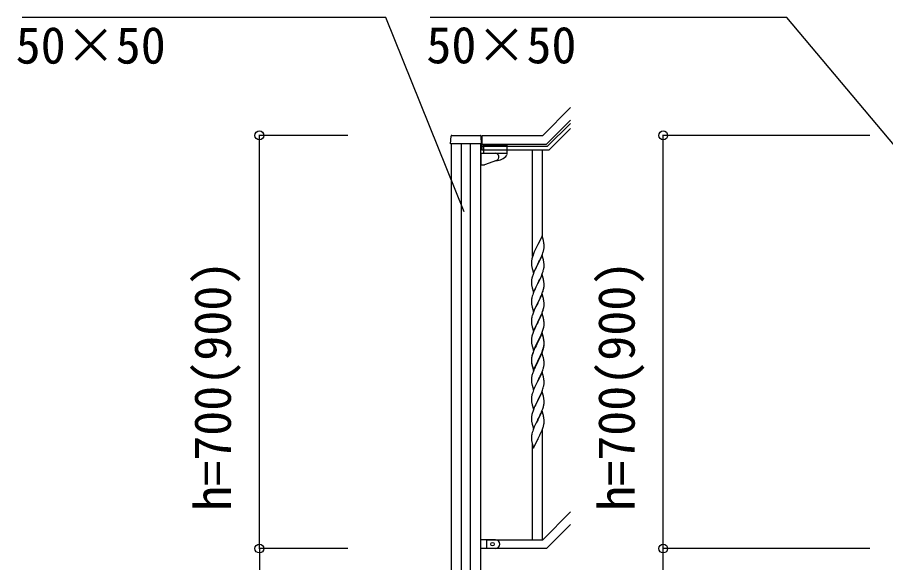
# Model space of a CAD drawing. Units: millimetres, scale not verified. Extents: x -4375 to 4375, y -6498 to 6472.
# Drawn here: x -2860 to -1389, y 428 to 1352 of the extents above; entities that cross this region are included whole.
import ezdxf
from ezdxf.enums import TextEntityAlignment as Align

# ---------------------------------------------------------------- set-up
doc = ezdxf.new("R2010")
doc.units = ezdxf.units.MM
doc.header["$LTSCALE"] = 30
doc.layers.add('0-5_YKK_A1', color=4, linetype='Continuous')
doc.layers.add('0-6_YKK_D', color=6, linetype='Continuous')
doc.styles.add('ＭＳ ゴシック', font='')
doc.styles.get('ＭＳ ゴシック').set_extended_font_data('MS Gothic')

msp = doc.modelspace()

# ---------------------------------------------------------------- linework, layer by layer
at = {"layer": '0-5_YKK_A1'}
for p, q in [((-1969.9, 1151.6), (-1922.66, 1198.84)), ((-1963.69, 1136.6), (-1922.66, 1177.63)), ((-1922.66, 1171.97), (-1962.03, 1132.6)), ((-1922.66, 1163.49), (-1959.55, 1126.6)), ((-2125.9, 1137.6), (-2125.24, 1150.18)), ((-2123.75, 1151.6), (-2076.06, 1151.6)), ((-2072.9, 1151.6), (-2072.9, 1126.6)), ((-2072.9, 1151.6), (-1969.9, 1151.6)), ((-2124.95, 1137.6), (-2124.95, 359.6)), ((-2107.95, 1137.6), (-2107.95, 359.6)), ((-2091.95, 359.6), (-2091.95, 1137.6)), ((-2074.95, 359.6), (-2074.95, 1137.6)), ((-2072.9, 1136.6), (-1963.69, 1136.6)), ((-2070.4, 1135.6), (-2070.4, 1121.6)), ((-2070.4, 1135.6), (-2030.4, 1135.6)), ((-2030.4, 1135.6), (-2030.4, 1119.28)), ((-2074.9, 1121.6), (-2050.4, 1121.6)), ((-2074.9, 1121.6), (-2074.9, 1101.6)), ((-1962.03, 1132.6), (-2072.9, 1132.6)), ((-1959.55, 1126.6), (-2072.9, 1126.6)), ((-2069.4, 1121.6), (-2031.4, 1121.6)), ((-1987.4, 946.32), (-1987.4, 1126.6)), ((-1970.4, 979.23), (-1970.4, 1126.6)), ((-2048.18, 1108.99), (-2068.49, 1101.6)), ((-2074.9, 1101.6), (-2068.49, 1101.6)), ((-1988.6, 897.76), (-1988.46, 896.77)), ((-1988.6, 864.89), (-1988.46, 863.9)), ((-1988.6, 766.28), (-1988.46, 765.3)), ((-1988.6, 732.5), (-1988.46, 731.51)), ((-1967.9, 695.05), (-1967.69, 696.38)), ((-1970.4, 466.6), (-1970.4, 653.26)), ((-1978.23, 636.79), (-1978.39, 636.46)), ((-1987.4, 466.6), (-1987.4, 628.52)), ((-1969.9, 466.6), (-1922.66, 513.84)), ((-1922.66, 492.63), (-1963.69, 451.6)), ((-2049.95, 466.6), (-2074.95, 466.6)), ((-2064.9, 466.6), (-2064.9, 451.6)), ((-2064.9, 466.6), (-1969.9, 466.6)), ((-2049.95, 451.6), (-2074.95, 451.6)), ((-1963.69, 451.6), (-2064.9, 451.6))]:
    msp.add_line(p, q, dxfattribs=at)
for points in [[(-2074.56, 1150.18), (-2073.9, 1137.6), (-2125.9, 1137.6)], [(-1971, 981.26), (-1978.23, 966.4), (-1978.57, 965.73), (-1981.39, 960.09), (-1982.95, 956.8), (-1984.06, 954.34), (-1985.53, 950.81), (-1986.3, 948.78)], [(-1968.27, 971.72), (-1968.49, 972.66), (-1968.74, 973.61), (-1971, 981.26)], [(-1968.42, 956.58), (-1968.09, 958), (-1967.82, 959.36), (-1967.63, 960.68)], [(-1967.53, 961.93), (-1967.51, 962.73), (-1967.51, 963.88), (-1967.56, 965.61), (-1967.62, 966.85), (-1967.73, 968.26)], [(-1987.33, 945.78), (-1987.77, 944.31), (-1988.26, 942.4), (-1988.55, 941.01), (-1988.77, 939.68)], [(-1987.97, 927.27), (-1987.72, 926.32), (-1985.45, 918.67), (-1978.23, 933.53), (-1978.06, 933.86), (-1976.34, 937.25), (-1974.84, 940.3), (-1973.72, 942.65), (-1972.61, 945.09), (-1971.54, 947.6), (-1970.34, 950.64), (-1969.61, 952.66), (-1969.12, 954.15)], [(-1971, 948.39), (-1978.23, 933.53), (-1978.39, 933.2), (-1981.18, 927.67), (-1982.5, 924.89), (-1982.95, 923.93), (-1984.7, 919.97), (-1985.73, 917.44), (-1986.3, 915.92)], [(-1968.27, 938.85), (-1968.49, 939.79), (-1968.74, 940.75), (-1971, 948.39)], [(-1988.9, 938.41), (-1988.94, 937.59), (-1988.95, 937.19), (-1988.93, 935.33), (-1988.9, 934.32), (-1988.85, 933.38), (-1988.75, 931.94), (-1988.6, 930.63), (-1988.46, 929.64)], [(-1987.97, 894.41), (-1987.65, 893.21), (-1985.45, 885.8), (-1978.23, 900.66), (-1978.06, 900.99), (-1976.34, 904.38), (-1974.84, 907.43), (-1973.72, 909.78), (-1972.18, 913.22), (-1971.33, 915.24), (-1969.96, 918.78), (-1969.28, 920.79), (-1968.82, 922.27), (-1968.3, 924.19), (-1967.99, 925.59), (-1967.75, 926.94), (-1967.59, 928.24), (-1967.53, 929.07), (-1967.51, 929.87), (-1967.51, 931.01), (-1967.56, 932.74), (-1967.62, 933.98), (-1967.73, 935.4)], [(-1971, 915.52), (-1978.23, 900.66), (-1978.57, 899.99), (-1981.39, 894.35), (-1982.73, 891.55), (-1984.06, 888.6), (-1985.33, 885.58), (-1986.12, 883.55), (-1986.84, 881.54), (-1987.63, 879.06), (-1988.15, 877.13), (-1988.46, 875.73), (-1988.7, 874.38), (-1988.86, 873.09), (-1988.92, 872.26), (-1988.95, 871.46), (-1988.93, 869.6), (-1988.9, 868.59), (-1988.85, 867.65), (-1988.77, 866.48)], [(-1987.33, 912.91), (-1987.77, 911.44), (-1988.15, 910), (-1988.46, 908.6), (-1988.7, 907.25), (-1988.86, 905.96), (-1988.92, 905.13), (-1988.95, 904.33), (-1988.93, 902.47), (-1988.9, 901.46), (-1988.85, 900.52), (-1988.77, 899.35)], [(-1968.27, 905.98), (-1968.49, 906.92), (-1968.74, 907.87), (-1971, 915.52)], [(-1987.97, 861.54), (-1987.72, 860.58), (-1987.65, 860.34), (-1985.45, 852.93), (-1978.23, 867.79), (-1978.06, 868.13), (-1975.28, 873.66), (-1974.17, 875.96), (-1973.5, 877.4), (-1972.18, 880.36), (-1971.33, 882.37), (-1969.96, 885.91), (-1969.28, 887.92), (-1968.82, 889.4), (-1968.3, 891.32), (-1967.99, 892.72), (-1967.75, 894.07), (-1967.59, 895.37), (-1967.53, 896.2), (-1967.51, 897), (-1967.51, 898.14), (-1967.56, 899.87), (-1967.62, 901.11), (-1967.73, 902.52)], [(-1988.18, 829.61), (-1987.97, 828.67), (-1987.65, 827.47), (-1985.45, 820.06), (-1978.23, 834.92), (-1978.06, 835.25), (-1973.5, 844.53), (-1972.18, 847.49), (-1970.92, 850.51), (-1969.96, 853.05), (-1969.28, 855.05), (-1968.82, 856.53), (-1968.3, 858.45), (-1967.99, 859.85), (-1967.75, 861.2), (-1967.59, 862.5), (-1967.53, 863.33), (-1967.51, 864.13), (-1967.51, 865.27), (-1967.56, 867), (-1967.62, 868.24), (-1967.73, 869.66)], [(-1971, 882.65), (-1978.23, 867.79), (-1978.39, 867.46), (-1981.39, 861.48), (-1982.73, 858.68), (-1984.06, 855.73), (-1985.53, 852.2), (-1986.3, 850.18)], [(-1968.27, 873.11), (-1968.49, 874.05), (-1968.74, 875.01), (-1971, 882.65)], [(-1971, 849.78), (-1978.23, 834.92), (-1978.39, 834.59), (-1980.11, 831.21), (-1982.28, 826.76), (-1983.4, 824.35), (-1984.06, 822.87), (-1985.53, 819.34), (-1986.12, 817.82), (-1986.84, 815.8), (-1987.63, 813.32), (-1988.15, 811.39), (-1988.46, 810), (-1988.7, 808.64), (-1988.86, 807.35), (-1988.92, 806.52), (-1988.95, 805.72), (-1988.93, 803.86), (-1988.9, 802.85), (-1988.85, 801.91), (-1988.77, 800.74)], [(-1987.33, 847.17), (-1987.63, 846.19), (-1988.15, 844.26), (-1988.46, 842.87), (-1988.7, 841.51), (-1988.86, 840.22), (-1988.92, 839.39), (-1988.95, 838.59), (-1988.93, 836.73), (-1988.9, 835.72), (-1988.85, 834.78), (-1988.77, 833.61)], [(-1968.27, 840.24), (-1968.49, 841.18), (-1968.74, 842.14), (-1971, 849.78)], [(-1988.18, 796.74), (-1987.97, 795.8), (-1987.65, 794.6), (-1987.29, 793.33), (-1985.45, 787.2), (-1978.23, 802.05), (-1978.06, 802.39), (-1976.34, 805.77), (-1974.39, 809.75), (-1973.72, 811.18), (-1972.61, 813.62), (-1971.33, 816.63), (-1970.15, 819.67), (-1969.44, 821.68), (-1968.97, 823.17), (-1968.42, 825.11), (-1968.09, 826.52), (-1967.82, 827.89), (-1967.63, 829.21)], [(-1967.53, 830.46), (-1967.51, 831.26), (-1967.51, 832.41), (-1967.56, 834.14), (-1967.62, 835.38), (-1967.73, 836.79)], [(-1971, 816), (-1978.23, 801.14), (-1978.57, 800.47), (-1981.18, 795.28), (-1982.5, 792.5), (-1982.95, 791.54), (-1984.06, 789.08), (-1985.33, 786.06), (-1986.12, 784.03), (-1986.84, 782.01), (-1987.63, 779.54), (-1988.15, 777.61), (-1988.46, 776.21), (-1988.7, 774.86), (-1988.86, 773.56), (-1988.92, 772.73), (-1988.95, 771.93), (-1988.93, 770.07), (-1988.9, 769.06), (-1988.85, 768.12), (-1988.77, 766.96)], [(-1971, 816.91), (-1978.23, 802.05), (-1978.57, 801.38), (-1981.84, 794.83), (-1982.95, 792.46), (-1984.06, 790), (-1985.53, 786.47), (-1986.3, 784.44)], [(-1968.27, 807.37), (-1968.49, 808.31), (-1968.74, 809.27), (-1971, 816.91)], [(-1968.27, 806.46), (-1968.61, 807.87), (-1968.8, 808.6), (-1971, 816)], [(-1968.42, 791.32), (-1968.09, 792.74), (-1967.82, 794.1), (-1967.63, 795.42)], [(-1968.3, 792.72), (-1967.99, 794.12), (-1967.75, 795.47), (-1967.59, 796.76), (-1967.53, 797.59), (-1967.51, 798.39), (-1967.51, 799.54), (-1967.56, 801.26), (-1967.62, 802.51), (-1967.73, 803.92)], [(-1967.53, 796.67), (-1967.51, 797.47), (-1967.51, 798.62), (-1967.56, 800.35), (-1967.62, 801.59), (-1967.73, 803)], [(-1987.33, 781.43), (-1987.77, 779.96), (-1988.26, 778.06), (-1988.55, 776.67), (-1988.77, 775.34)], [(-1988.23, 763.19), (-1987.97, 762.02), (-1987.72, 761.06), (-1987.21, 759.28), (-1985.45, 753.41), (-1978.23, 768.27), (-1978.06, 768.6), (-1976.34, 771.99), (-1974.84, 775.04), (-1973.95, 776.91), (-1972.4, 780.33), (-1971.96, 781.33), (-1970.92, 783.86), (-1969.79, 786.9), (-1969.12, 788.89)], [(-1987.97, 762.93), (-1987.65, 761.73), (-1985.45, 754.33), (-1978.23, 769.18), (-1978.06, 769.52), (-1974.84, 775.96), (-1973.5, 778.79), (-1972.18, 781.75), (-1970.92, 784.78), (-1969.96, 787.31), (-1969.44, 788.82), (-1968.97, 790.3)], [(-1971, 783.13), (-1978.23, 768.27), (-1978.39, 767.94), (-1981.18, 762.4), (-1982.73, 759.15), (-1984.06, 756.21), (-1985.73, 752.17), (-1986.3, 750.65)], [(-1968.27, 773.59), (-1968.49, 774.53), (-1968.8, 775.73), (-1968.87, 775.97), (-1971, 783.13)], [(-1988.9, 774.06), (-1988.94, 773.25), (-1988.95, 772.85), (-1988.93, 770.99), (-1988.9, 769.98), (-1988.85, 769.04), (-1988.77, 767.88)], [(-1967.53, 763.8), (-1967.51, 764.6), (-1967.51, 765.75), (-1967.56, 767.48), (-1967.62, 768.72), (-1967.73, 770.13)], [(-1987.97, 729.14), (-1987.72, 728.19), (-1985.45, 720.54), (-1978.23, 735.4), (-1978.06, 735.73), (-1976.34, 739.12), (-1974.84, 742.17), (-1973.95, 744.04), (-1972.4, 747.46), (-1971.96, 748.46), (-1970.92, 750.99), (-1969.79, 754.03), (-1969.12, 756.02)], [(-1968.42, 758.45), (-1968.09, 759.87), (-1967.82, 761.23), (-1967.63, 762.55)], [(-1971, 750.26), (-1978.23, 735.4), (-1978.75, 734.38), (-1981.39, 729.09), (-1982.5, 726.76), (-1983.62, 724.34), (-1985.33, 720.32), (-1986.12, 718.29), (-1986.84, 716.28), (-1987.63, 713.8), (-1988.15, 711.87), (-1988.46, 710.48), (-1988.7, 709.12), (-1988.86, 707.83), (-1988.92, 707), (-1988.95, 706.2), (-1988.93, 704.34), (-1988.9, 703.33), (-1988.85, 702.39), (-1988.77, 701.22)], [(-1987.33, 747.65), (-1987.63, 746.66), (-1988.15, 744.74), (-1988.46, 743.34), (-1988.7, 741.99), (-1988.86, 740.69), (-1988.92, 739.86), (-1988.95, 739.06), (-1988.93, 737.2), (-1988.9, 736.19), (-1988.85, 735.25), (-1988.77, 734.09)], [(-1988.23, 697.45), (-1987.97, 696.28), (-1987.72, 695.32), (-1985.45, 687.67), (-1978.23, 702.53), (-1978.06, 702.86), (-1973.95, 711.17), (-1972.61, 714.1), (-1971.54, 716.6), (-1970.15, 720.15), (-1969.44, 722.16), (-1968.82, 724.14), (-1968.3, 726.06), (-1967.99, 727.46), (-1967.75, 728.81), (-1967.59, 730.11), (-1967.53, 730.94), (-1967.51, 731.74), (-1967.51, 732.88), (-1967.56, 734.61), (-1967.62, 735.85), (-1967.73, 737.27)], [(-1968.27, 740.72), (-1968.49, 741.66), (-1968.74, 742.62), (-1971, 750.26)], [(-1971, 717.39), (-1978.23, 702.53), (-1978.57, 701.86), (-1981.18, 696.67), (-1982.28, 694.37), (-1982.95, 692.93), (-1984.06, 690.47), (-1985.73, 686.44), (-1986.3, 684.92)], [(-1968.27, 707.85), (-1968.49, 708.79), (-1968.74, 709.74), (-1971, 717.39)], [(-1988.9, 674.54), (-1988.94, 673.72), (-1988.95, 673.33), (-1988.93, 671.47), (-1988.9, 670.46), (-1988.85, 669.52), (-1988.75, 668.08), (-1988.6, 666.76), (-1988.46, 665.77), (-1988.28, 664.82), (-1988.18, 664.35), (-1987.97, 663.41), (-1987.72, 662.45), (-1985.45, 654.8), (-1978.23, 669.67), (-1978.06, 670), (-1976.13, 673.8), (-1974.62, 676.9), (-1973.95, 678.31), (-1972.61, 681.23), (-1971.75, 683.23), (-1970.53, 686.27), (-1969.79, 688.29), (-1969.28, 689.79), (-1968.68, 691.75), (-1968.3, 693.19)], [(-1967.51, 698.87), (-1967.51, 700.01), (-1967.56, 701.74), (-1967.62, 702.98), (-1967.73, 704.4)], [(-1971, 684.52), (-1978.23, 669.67), (-1978.39, 669.34), (-1980.74, 664.68), (-1982.5, 661.03), (-1982.95, 660.06), (-1984.06, 657.6), (-1985.33, 654.58), (-1986.12, 652.55), (-1986.84, 650.54), (-1987.63, 648.06), (-1988.15, 646.13), (-1988.46, 644.73), (-1988.7, 643.38), (-1988.86, 642.09), (-1988.92, 641.26), (-1988.95, 640.46), (-1988.93, 638.6), (-1988.9, 637.59), (-1988.85, 636.65), (-1988.75, 635.21), (-1988.6, 633.89)], [(-1987.33, 681.91), (-1987.77, 680.44), (-1988.26, 678.53), (-1988.55, 677.15), (-1988.77, 675.81)], [(-1968.27, 674.98), (-1968.61, 676.4), (-1968.8, 677.12), (-1971, 684.52)], [(-1968.42, 659.85), (-1968.09, 661.26), (-1967.82, 662.63), (-1967.63, 663.94)], [(-1967.53, 665.2), (-1967.51, 666), (-1967.51, 667.14), (-1967.56, 668.87), (-1967.62, 670.11), (-1967.73, 671.53)], [(-1988.23, 631.71), (-1987.97, 630.54), (-1987.72, 629.58), (-1985.45, 621.94), (-1978.23, 636.79), (-1978.06, 637.13), (-1976.34, 640.51), (-1974.84, 643.57), (-1973.95, 645.44), (-1972.4, 648.86), (-1971.96, 649.86), (-1970.92, 652.39), (-1969.79, 655.42), (-1969.12, 657.42)]]:
    msp.add_lwpolyline(points, dxfattribs=at)
msp.add_circle((-2054.9, 459.1), 3, dxfattribs=at)
for centre, radius, start, end in [((-2123.75, 1150.1), 1.5, 90, 177), ((-2076.06, 1150.1), 1.5, 3, 90), ((-2050.4, 1115.1), 6.5, 290, 90), ((-2050.4, 1133.6), 25, 272.81831, 321.50005), ((-2009.74, 963.01), 42.37, 9.56725, 11.859), ((-2029.52, 972.87), 63.23, 342.78424, 345.07599), ((-2012.59, 963.41), 45.12, 6.17603, 8.46779), ((-1998.95, 963.93), 31.49, 354.07159, 356.36334), ((-1911.7, 921.53), 79.42, 159.93435, 162.22611), ((-1956.96, 935.8), 32.04, 173.03232, 175.32407), ((-1929.09, 940.71), 60.39, 190.55951, 192.85127), ((-2009.86, 930.15), 42.49, 9.53591, 11.82766), ((-2012.46, 930.54), 45, 6.19632, 8.48807), ((-1911.7, 888.67), 79.42, 159.93435, 162.22611), ((-1948.82, 902.81), 40.1, 184.93791, 187.22967), ((-2009.74, 897.27), 42.37, 9.56725, 11.859), ((-2012.59, 897.67), 45.12, 6.17603, 8.46779), ((-1929.09, 907.84), 60.39, 190.55951, 192.85127), ((-2009.74, 864.41), 42.37, 9.56725, 11.859), ((-2012.59, 864.81), 45.12, 6.17603, 8.46779), ((-1948.94, 869.94), 39.98, 184.9569, 187.24866), ((-1929.09, 874.97), 60.39, 190.55951, 192.85127), ((-1911.7, 822.93), 79.42, 159.93435, 162.22611), ((-2009.74, 831.54), 42.37, 9.56725, 11.859), ((-1948.94, 837.07), 39.98, 184.9569, 187.24866), ((-1928.02, 841.32), 61.29, 188.71993, 191.01168), ((-2012.46, 831.94), 45, 6.19632, 8.48807), ((-1998.95, 832.46), 31.49, 354.07159, 356.36334), ((-1948.94, 804.2), 39.98, 184.9569, 187.24866), ((-1928.15, 808.45), 61.16, 188.73999, 191.03175), ((-2009.74, 798.67), 42.37, 9.56725, 11.859), ((-2009.74, 797.75), 42.37, 9.56725, 11.859), ((-2012.59, 798.15), 45.12, 6.17603, 8.46779), ((-2012.46, 799.07), 45, 6.19632, 8.48807), ((-1998.95, 798.67), 31.49, 354.07159, 356.36334), ((-1911.7, 757.19), 79.42, 159.93435, 162.22611), ((-2029.52, 807.61), 63.23, 342.78424, 345.07599), ((-2029, 808.14), 62.63, 343.45857, 345.75033), ((-1956.96, 771.45), 32.04, 173.03232, 175.32407), ((-1948.82, 771.33), 40.1, 184.93791, 187.22967), ((-1948.94, 770.41), 39.98, 184.9569, 187.24866), ((-1934.05, 773.53), 55.16, 188.50857, 190.80032), ((-1929.09, 776.37), 60.39, 190.55951, 192.85127), ((-2009.74, 764.88), 42.37, 9.56725, 11.859), ((-2012.59, 765.28), 45.12, 6.17603, 8.46779), ((-1911.7, 723.4), 79.42, 159.93435, 162.22611), ((-2029.52, 774.74), 63.23, 342.78424, 345.07599), ((-1998.95, 765.8), 31.49, 354.07159, 356.36334), ((-2009.86, 732.02), 42.49, 9.53591, 11.82766), ((-2012.46, 732.41), 45, 6.19632, 8.48807), ((-1948.94, 737.54), 39.98, 184.9569, 187.24866), ((-1929.09, 742.58), 60.39, 190.55951, 192.85127), ((-2009.74, 699.14), 42.37, 9.56725, 11.859), ((-1948.82, 704.68), 40.1, 184.93791, 187.22967), ((-1934.05, 707.79), 55.16, 188.50857, 190.80032), ((-2014.47, 704.12), 47.45, 346.68556, 348.97731), ((-2012.46, 699.54), 45, 6.19632, 8.48807), ((-1999.62, 700.39), 32.18, 352.83347, 355.12522), ((-1997.78, 699.39), 30.27, 356.72427, 359.01602), ((-1911.7, 657.67), 79.42, 159.93435, 162.22611), ((-1956.96, 671.93), 32.04, 173.03232, 175.32407), ((-2009.74, 666.28), 42.37, 9.56725, 11.859), ((-2012.59, 666.68), 45.12, 6.17603, 8.46779), ((-1998.95, 667.2), 31.49, 354.07159, 356.36334), ((-2029.52, 676.13), 63.23, 342.78424, 345.07599), ((-1934, 642.05), 55.21, 188.49987, 190.79162), ((-2049.95, 459.1), 7.5, 270, 90)]:
    msp.add_arc(centre, radius, start, end, dxfattribs=at)
at = {"layer": '0-6_YKK_D'}
for p, q in [((-2299.96, 1151.6), (-2450.96, 1151.6)), ((-2449.96, 451.6), (-2449.96, 1151.6)), ((-1415.62, 1151.6), (-1766.62, 1151.6)), ((-1765.62, 451.6), (-1765.62, 1151.6)), ((-2299.96, 451.6), (-2450.96, 451.6)), ((-2299.96, 451.6), (-2450.96, 451.6)), ((-1415.62, 451.6), (-1766.62, 451.6)), ((-1415.62, 451.6), (-1766.62, 451.6)), ((-1765.62, 1.6), (-1765.62, 451.6))]:
    msp.add_line(p, q, dxfattribs=at)
for points in [[(-2102.75, 1022.32), (-2235.79, 1351.6), (-2852.03, 1351.6)], [(-1353.06, 1109.58), (-1556.14, 1351.6), (-2160.74, 1351.6)], [(-2449.96, 451.6), (-2449.96, 351.6), (-2449.96, 113.53)]]:
    msp.add_lwpolyline(points, dxfattribs=at)
for centre in [(-2449.96, 1151.6), (-1765.62, 1151.6), (-2449.96, 451.6), (-2449.96, 451.6), (-1765.62, 451.6), (-1765.62, 451.6)]:
    msp.add_circle(centre, 7.5, dxfattribs=at)

# ---------------------------------------------------------------- texts
at = {"layer": '0-6_YKK_D', "style": 'ＭＳ ゴシック'}
for p in [(-2863.01, 1254.55), (-2167.02, 1254.98)]:
    msp.add_text('50×50', height=62.32, dxfattribs=at).set_placement(p, align=Align.BOTTOM_LEFT)
for p in [(-2479.62, 515.45), (-1795.28, 515.45)]:
    msp.add_text('h=700(900)', height=62.32, rotation=90, dxfattribs=at).set_placement(p, align=Align.BOTTOM_LEFT)

doc.saveas('drawing.dxf')
